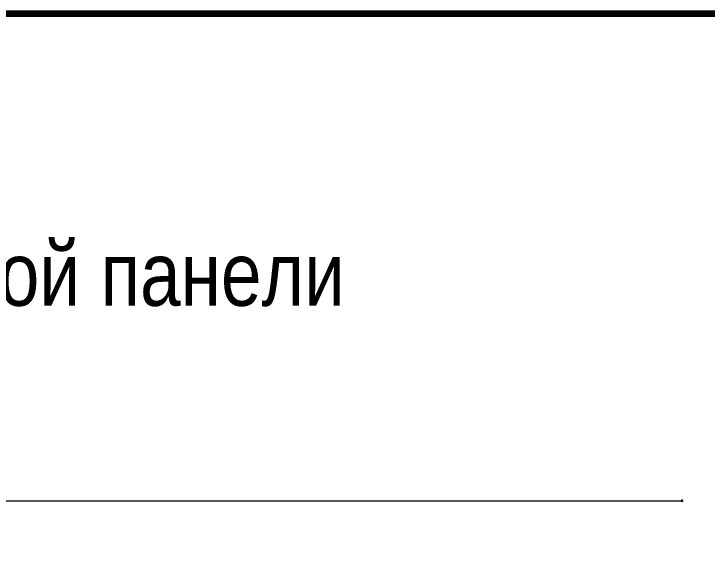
# Model space of a CAD drawing. Header units: millimetres. Extents: x -6000 to 26000, y -6000 to 26000.
# Drawn here: x 124.33 to 162.41, y -5105.78 to -5075.86 of the extents above; entities that cross this region are included whole.
import ezdxf

# ---------------------------------------------------------------- set-up
doc = ezdxf.new("R2010")
doc.units = ezdxf.units.MM
doc.header["$MEASUREMENT"] = 0
doc.layers.add('0_Ном._пера__246', color=7, linetype='Continuous', lineweight=100)
doc.layers.add('Аннотация - Текст_Ном._пера__1', color=7, linetype='Continuous', lineweight=15)
doc.layers.add('Чертеж и Рисунок_Ном._пера__65', color=7, linetype='Continuous', lineweight=40, true_color=0x83aefe)
doc.layers.add('Чертеж и Рисунок_Ном._пера__85', color=7, linetype='Continuous', lineweight=5, true_color=0x66b7ff)
doc.styles.add('СГЕНЕРИР_СТИЛЬ_1', font='')
doc.styles.get('СГЕНЕРИР_СТИЛЬ_1').set_extended_font_data('Arial Narrow')

msp = doc.modelspace()

# ---------------------------------------------------------------- linework, layer by layer
at = {"layer": '0_Ном._пера__246', "color": 7, "linetype": 'Continuous', "lineweight": 100, "flags": 128}
msp.add_lwpolyline([(415, -5362.862), (415, -5075.862), (20, -5075.862), (20, -5362.862)], close=True, dxfattribs=at)
at = {"layer": 'Чертеж и Рисунок_Ном._пера__65', "color": 161, "linetype": 'Continuous', "lineweight": 40, "true_color": 0x83aefe}
msp.add_line((161.008, -5102.656), (161.078, -5102.586), dxfattribs=at)
at = {"layer": 'Чертеж и Рисунок_Ном._пера__85', "color": 151, "linetype": 'Continuous', "lineweight": 5, "true_color": 0x66b7ff}
for p, q in [((77.532, -5102.621), (161.043, -5102.621)), ((161.043, -5102.686), (161.043, -5102.556)), ((161.043, -5102.621), (161.095, -5102.621))]:
    msp.add_line(p, q, dxfattribs=at)

# ---------------------------------------------------------------- texts
at = {"layer": 'Аннотация - Текст_Ном._пера__1', "color": 7, "linetype": 'Continuous', "lineweight": 15, "insert": (120.748, -5088.41), "char_height": 3.5, "attachment_point": 2, "style": 'СГЕНЕРИР_СТИЛЬ_1'}
msp.add_mtext('\\A1;{\\pqc;\\fArial Narrow|b0|i0|c204|p34;Вид монтажной панели}', dxfattribs=at)

doc.saveas('drawing.dxf')
